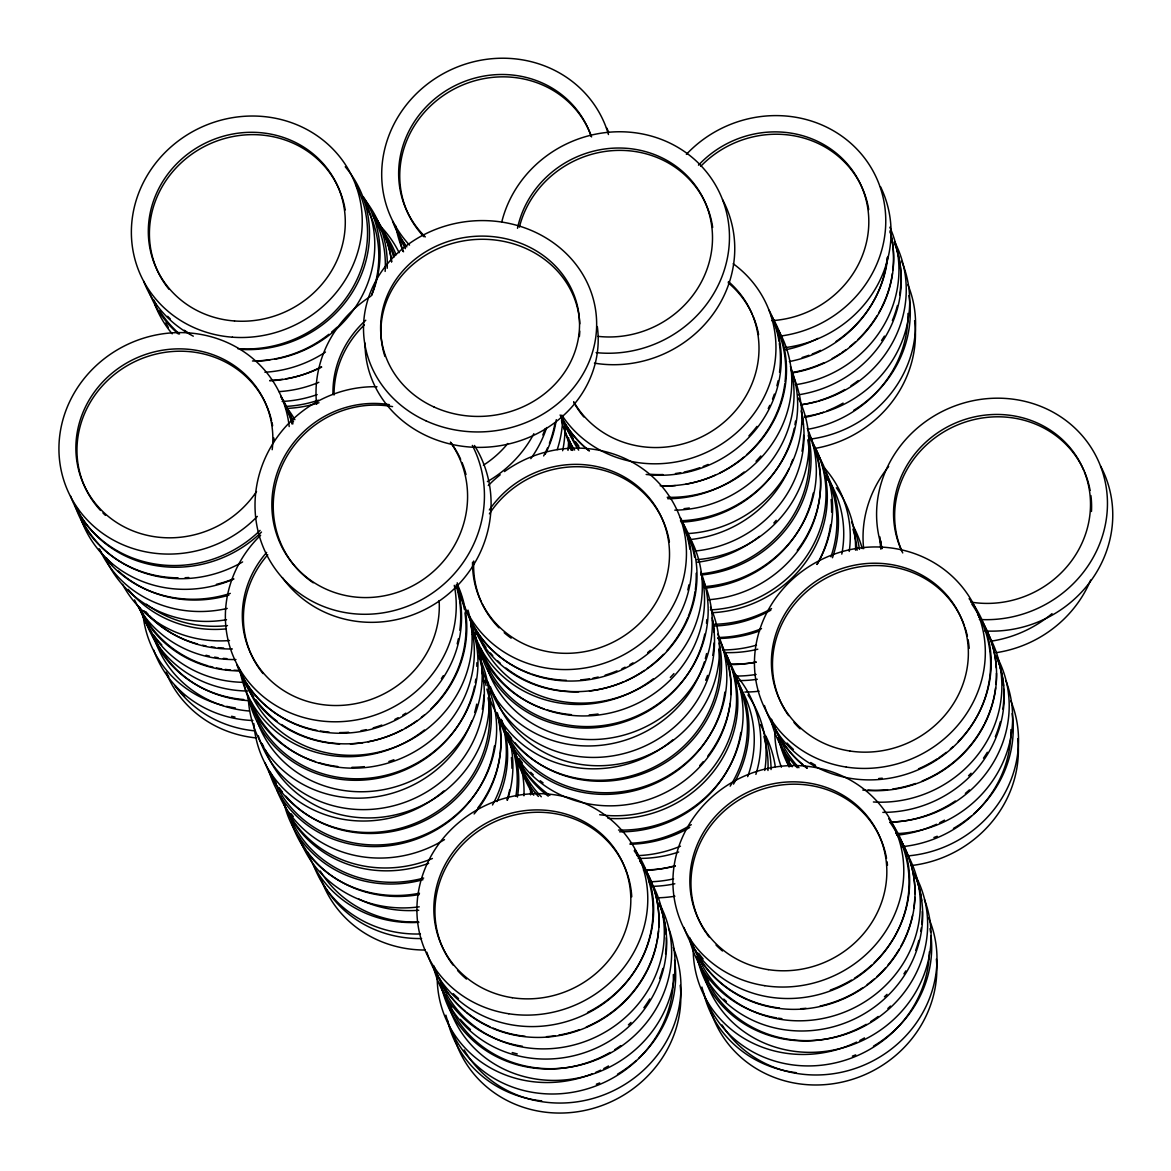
<?xml version="1.0" encoding="UTF-8"?>
<svg xmlns="http://www.w3.org/2000/svg" width="1171" height="1171" viewBox="0 0 1171 1171"><rect width="100%" height="100%" fill="white"/><g stroke="black" fill="none" stroke-linecap="round" stroke-linejoin="round"><path stroke-width="1.5" d="M472.352 445.404A116.676 111.772 -39.6 0 1 402.282 608.144A116.676 111.772 -39.6 0 1 255.732 518.006A116.676 111.772 -39.6 0 1 376.974 386.737M474.46 445.478A116.676 111.772 -39.6 0 1 439.081 601.133A116.676 111.772 -39.6 0 1 282.445 577.713M450.718 442.418A99.55 95.349 -39.6 0 1 460.671 459.339M462.077 462.604A99.55 95.349 -39.6 0 1 466.014 474.562M313.213 582.792A99.55 95.349 -39.6 0 1 282.021 465.721A99.55 95.349 -39.6 0 1 392.578 406.63M450.396 442.214A99.55 95.349 -39.6 0 1 401.77 590.799A99.55 95.349 -39.6 0 1 272.067 510.951A99.55 95.349 -39.6 0 1 389.401 404.668M887.208 257.62A116.676 109.43 -24.8 0 1 789.342 361.546M817.87 338.375A116.676 109.43 -24.8 0 1 785.8 349.734M890.341 232.165A116.676 109.43 -24.8 0 1 892.888 269.828M892.419 273.458A116.676 109.43 -24.8 0 1 881.953 306.787M881.178 308.339A116.676 109.43 -24.8 0 1 878.689 312.935M876.889 315.965A116.676 109.43 -24.8 0 1 858.065 339.4M855.445 341.844A116.676 109.43 -24.8 0 1 850 346.528M845.74 349.822A116.676 109.43 -24.8 0 1 841.378 352.91M839.9 353.891A116.676 109.43 -24.8 0 1 832.215 358.531M824.164 362.615A116.676 109.43 -24.8 0 1 791.669 372.554M887.779 256.551A116.676 109.43 -24.8 0 1 836.079 341.449M820.505 350.378A116.676 109.43 -24.8 0 1 812.264 353.993M808.927 355.252A116.676 109.43 -24.8 0 1 802.135 357.492M889.843 227.233A116.676 109.43 -24.8 0 1 795.299 384.747M889.975 230.877A116.676 109.43 -24.8 0 1 791.757 373.007M894.263 242.368A116.676 109.43 -24.8 0 1 797.641 394.92M907.979 313.433A116.676 109.43 -24.8 0 1 808.136 429.23M843.091 403.102A116.676 109.43 -24.8 0 1 826.916 410.919M823.55 412.207A116.676 109.43 -24.8 0 1 804.609 417.447M914.595 320.649A116.676 109.43 -24.8 0 1 815.338 448.347M901.714 261.353A116.676 109.43 -24.8 0 1 804.521 416.495M858.241 380.575A116.676 109.43 -24.8 0 1 850.893 385.786M844.803 389.533A116.676 109.43 -24.8 0 1 818.456 400.892M816.758 401.39A116.676 109.43 -24.8 0 1 801.008 404.771A116.676 109.43 -24.8 0 0 894.454 241.519M894.922 243.217A116.676 109.43 -24.8 0 1 899.665 294.77M897.425 305.543A116.676 109.43 -24.8 0 1 892.375 320.488M884.398 336.092A116.676 109.43 -24.8 0 1 881.558 340.512M907.891 284.685A116.676 109.43 -24.8 0 1 810.171 439.14M908.916 295.604A116.676 109.43 -24.8 0 1 853.615 410.406M717.808 634.111A116.676 109.43 -24.8 0 1 653.594 782.989A116.676 109.43 -24.8 0 1 502.945 724.981M719.199 643.069A116.676 109.43 -24.8 0 1 654.34 768.776A116.676 109.43 -24.8 0 1 514.933 742.648M511.581 738.462A116.676 109.43 -24.8 0 1 507.438 732.578M505.521 729.533A116.676 109.43 -24.8 0 1 502.857 724.834M722.024 647.212A116.676 109.43 -24.8 0 1 724.088 652.13M725.317 655.497A116.676 109.43 -24.8 0 1 730.967 694.52M730.162 703.551A116.676 109.43 -24.8 0 1 627.627 804.55A116.676 109.43 -24.8 0 1 506.545 736.398M724.878 692.076A116.676 109.43 -24.8 0 1 620.44 793.353A116.676 109.43 -24.8 0 1 500.061 721.541M725.976 653.901A116.676 109.43 -24.8 0 1 712.07 768.864A116.676 109.43 -24.8 0 1 599.698 814.723M549.872 795.402A116.676 109.43 -24.8 0 1 512.635 747.991M719.053 639.264A116.676 109.43 -24.8 0 1 707.782 756.085M703.332 761.56A116.676 109.43 -24.8 0 1 699.76 765.541M543.095 782.887A116.676 109.43 -24.8 0 1 540.212 780.706M533.303 774.792A116.676 109.43 -24.8 0 1 530.697 772.275M522.368 762.907A116.676 109.43 -24.8 0 1 519.148 758.588M516.162 754.08A116.676 109.43 -24.8 0 1 513.41 749.44M731.758 666.636A116.676 109.43 -24.8 0 1 722.858 777.471A116.676 109.43 -24.8 0 1 618.537 830.049M541.309 796.778A116.676 109.43 -24.8 0 1 517.992 758.954M725.625 653.579A116.676 109.43 -24.8 0 1 716.593 767.4A116.676 109.43 -24.8 0 1 607.969 818.309M548.233 796.134A116.676 109.43 -24.8 0 1 514.581 752.514M734.876 673.647A116.676 109.43 -24.8 0 1 755.895 774.368M678.682 852.005A116.676 109.43 -24.8 0 1 638.254 858.402M747.903 694.974A116.676 109.43 -24.8 0 1 764.765 770.474M675.36 866.028A116.676 109.43 -24.8 0 1 643.552 869.863M765.805 735.959A116.676 109.43 -24.8 0 1 775.275 766.654M674.891 896.225A116.676 109.43 -24.8 0 1 657.107 897.806M760.506 724.498A116.676 109.43 -24.8 0 1 771.06 769.567M674.833 883.783A116.676 109.43 -24.8 0 1 651.808 886.345M738.989 685.313A116.676 109.43 -24.8 0 1 747.684 776.636M680.483 846.165A116.676 109.43 -24.8 0 1 637.068 855.65M532.703 793.514A116.676 109.43 -24.8 0 1 529.351 785.243M735.52 676.94A116.676 109.43 -24.8 0 1 733.5 784.102M689.719 827.487A116.676 109.43 -24.8 0 1 629.983 844.232M528.97 785.302A116.676 109.43 -24.8 0 1 525.311 777.105M736.544 680.746A116.676 109.43 -24.8 0 1 730.162 786.151M691.285 824.677A116.676 109.43 -24.8 0 1 630.247 843.222M533.756 795.211A116.676 109.43 -24.8 0 1 520.89 767.737M740.819 732.402A116.676 109.43 -24.8 0 1 619.605 831.805M538.382 796.441A116.676 109.43 -24.8 0 1 514.625 752.807M763.96 736.618A116.676 109.43 -24.8 0 1 767.971 770.489M673.588 878.865A116.676 109.43 -24.8 0 1 648.836 881.807M675.257 865.632A116.676 109.43 -24.8 0 1 643.538 870.346M680.395 517.597A116.676 109.43 -24.8 0 1 621.113 670.149A116.676 109.43 -24.8 0 1 467.858 613.282M504.481 471.562A116.676 109.43 -24.8 0 1 674.145 504.32A116.676 109.43 -24.8 0 1 607.061 662.23A116.676 109.43 -24.8 0 1 457.232 582.792M488.292 485.555A116.676 109.43 -24.8 0 1 500.222 474.782M489.405 513.806A99.55 93.358 -24.8 0 1 592.585 467.932A99.55 93.358 -24.8 0 1 669.402 542.041M511.156 638.166A99.55 93.358 -24.8 0 1 504.189 632.721M499.036 627.876A99.55 93.358 -24.8 0 1 482.057 603.621M481.34 602.055A99.55 93.358 -24.8 0 1 473.743 561.026M489.346 509.927A99.55 93.358 -24.8 0 1 649.568 498.231A99.55 93.358 -24.8 0 1 601.748 647.065A99.55 93.358 -24.8 0 1 472.542 562.212M687.187 533.2A116.676 109.43 -24.8 0 1 694.579 557.147M696.203 573.234A116.676 109.43 -24.8 0 1 695.325 589.54M695.091 591.223A116.676 109.43 -24.8 0 1 688.343 616.239M687.699 617.834A116.676 109.43 -24.8 0 1 667.163 650.447M663.518 654.369A116.676 109.43 -24.8 0 1 647.329 668.363M644.401 670.427A116.676 109.43 -24.8 0 1 625.577 680.951M623.953 681.668A116.676 109.43 -24.8 0 1 589.481 690.992M578.781 691.783A116.676 109.43 -24.8 0 1 472.996 625.724M684.874 528.384A116.676 109.43 -24.8 0 1 686.455 531.59M681.888 521.724A116.676 109.43 -24.8 0 1 689.865 549.214M688.929 584.827A116.676 109.43 -24.8 0 1 687.816 589.891M650.403 650.286A116.676 109.43 -24.8 0 1 647.68 652.569M633.013 662.845A116.676 109.43 -24.8 0 1 629.896 664.645M625.124 667.177A116.676 109.43 -24.8 0 1 621.903 668.743M617.015 670.895A116.676 109.43 -24.8 0 1 605.158 675.14M598.205 677.014A116.676 109.43 -24.8 0 1 592.965 678.155M589.481 678.77A116.676 109.43 -24.8 0 1 580.626 679.897M566.354 680.322A116.676 109.43 -24.8 0 1 531.927 674.101M530.2 673.501A116.676 109.43 -24.8 0 1 466.409 610.925M690.114 538.075A116.676 109.43 -24.8 0 1 632.53 691.827A116.676 109.43 -24.8 0 1 478.412 635.341M683.074 523.466A116.676 109.43 -24.8 0 1 653.857 663.752A116.676 109.43 -24.8 0 1 505.974 668.041M500.412 663.372A116.676 109.43 -24.8 0 1 497.748 660.898M492.742 655.701A116.676 109.43 -24.8 0 1 490.386 653.008M485.965 647.387A116.676 109.43 -24.8 0 1 478.31 635.209M476.685 632.018A116.676 109.43 -24.8 0 1 475.177 628.798M701.81 575.986A116.676 109.43 -24.8 0 1 621.45 709.875A116.676 109.43 -24.8 0 1 480.652 648.178M653.213 678.887A116.676 109.43 -24.8 0 1 470.361 619.444M712.407 620.22A116.676 109.43 -24.8 0 1 625.826 753.041A116.676 109.43 -24.8 0 1 487.985 681.888M706.581 653.594A116.676 109.43 -24.8 0 1 705.323 658.6M704.342 661.922A116.676 109.43 -24.8 0 1 578.65 745.59A116.676 109.43 -24.8 0 1 478.412 643.845M718.833 649.115A116.676 109.43 -24.8 0 1 632.267 775.597A116.676 109.43 -24.8 0 1 496.021 712.51M672.74 739.882A116.676 109.43 -24.8 0 1 486.902 689.06M486.082 685.547A116.676 109.43 -24.8 0 1 485.087 680.263M703.771 581.899A116.676 109.43 -24.8 0 1 637.17 730.602A116.676 109.43 -24.8 0 1 487.487 669.08M706.801 619.605A116.676 109.43 -24.8 0 1 706.479 623.25M704.781 634.038A116.676 109.43 -24.8 0 1 593.097 727.879A116.676 109.43 -24.8 0 1 479.129 647.329M700.931 572.238A116.676 109.43 -24.8 0 1 629.413 718.994A116.676 109.43 -24.8 0 1 482.145 652.745M673.925 673.574A116.676 109.43 -24.8 0 1 670.324 677.467M598.059 714.017A116.676 109.43 -24.8 0 1 589.233 714.895M571.448 714.676A116.676 109.43 -24.8 0 1 547.384 709.992M544.047 708.909A116.676 109.43 -24.8 0 1 474.504 632.603M710.46 607.09A116.676 109.43 -24.8 0 1 646.246 755.983A116.676 109.43 -24.8 0 1 495.611 697.96M712.217 617.82A116.676 109.43 -24.8 0 1 714.032 632.047M714.09 642.952A116.676 109.43 -24.8 0 1 712.802 655.336M707.547 675.433A116.676 109.43 -24.8 0 1 705.674 680.263M495.509 697.828A116.676 109.43 -24.8 0 1 490.312 686.499M634.199 850.717A116.676 109.43 -24.8 0 1 586.056 1013.984A116.676 109.43 -24.8 0 1 426.873 952.213M627.524 874.474A99.55 93.358 -24.8 0 1 631.755 896.81M466.468 979.073A99.55 93.358 -24.8 0 1 457.598 970.51M453.104 965.109A99.55 93.358 -24.8 0 1 489.024 824.574A99.55 93.358 -24.8 0 1 626.968 872.834M640.069 861.095A116.676 109.43 -24.8 0 1 658.746 927.256M658.468 930.901A116.676 109.43 -24.8 0 1 656.887 941.733M656.507 943.504A116.676 109.43 -24.8 0 1 647.343 969.69M646.568 971.227A116.676 109.43 -24.8 0 1 586.261 1026.982M579.616 1029.602A116.676 109.43 -24.8 0 1 558.83 1035.149M555.288 1035.72A116.676 109.43 -24.8 0 1 546.476 1036.672M525.164 1036.306A116.676 109.43 -24.8 0 1 493.079 1028.109M489.844 1026.689A116.676 109.43 -24.8 0 1 466.6 1012.33M465.224 1011.202A116.676 109.43 -24.8 0 1 433.856 965.973M634.77 849.634A116.676 109.43 -24.8 0 1 587.52 1012.476M458.549 998.57A116.676 109.43 -24.8 0 1 453.25 993.637M653.696 886.871A116.676 109.43 -24.8 0 1 591.223 1039.072A116.676 109.43 -24.8 0 1 439.242 977.887M640.156 861.549A116.676 109.43 -24.8 0 1 593.712 1023.981A116.676 109.43 -24.8 0 1 433.943 966.426M658.995 903.588A116.676 109.43 -24.8 0 1 587.344 1051.69A116.676 109.43 -24.8 0 1 439.959 982.967M522.398 1046.245A116.676 109.43 -24.8 0 1 433.285 966.295M673.325 974.521A116.676 109.43 -24.8 0 1 573.658 1092.104A116.676 109.43 -24.8 0 1 445.888 1015.14M608.481 1065.991A116.676 109.43 -24.8 0 1 603.782 1068.567M600.562 1070.177A116.676 109.43 -24.8 0 1 595.644 1072.431M592.306 1073.807A116.676 109.43 -24.8 0 1 437.207 978.722M680.205 985.323A116.676 109.43 -24.8 0 1 586.891 1109.991A116.676 109.43 -24.8 0 1 454.128 1036.964M541.763 1100.916A116.676 109.43 -24.8 0 1 447.454 1020.292M669.051 929.276A116.676 109.43 -24.8 0 1 592.877 1074.056A116.676 109.43 -24.8 0 1 448.069 1003.284M620.732 1045.615A116.676 109.43 -24.8 0 1 614.775 1049.64M610.193 1052.422A116.676 109.43 -24.8 0 1 441.086 984.884M658.995 902.841A116.676 109.43 -24.8 0 1 599.259 1058.599A116.676 109.43 -24.8 0 1 445.653 994.999M659.697 904.422A116.676 109.43 -24.8 0 1 666.123 934.18M666.299 937.781A116.676 109.43 -24.8 0 1 665.567 954.028M662.815 968.432A116.676 109.43 -24.8 0 1 659.668 978.502M649.788 998.98A116.676 109.43 -24.8 0 1 643.889 1007.733M630.993 1022.429A116.676 109.43 -24.8 0 1 628.417 1024.859M517.26 1053.915A116.676 109.43 -24.8 0 1 512.21 1052.553M470.42 1029.572A116.676 109.43 -24.8 0 1 460.335 1019.341M451.743 1007.792A116.676 109.43 -24.8 0 1 442.77 990.3M673.281 947.573A116.676 109.43 -24.8 0 1 613.941 1090.464A116.676 109.43 -24.8 0 1 464.14 1049.933M674.584 960.279A116.676 109.43 -24.8 0 1 638.883 1058.13M636.234 1060.545A116.676 109.43 -24.8 0 1 617.468 1074.231M599.684 1082.955A116.676 109.43 -24.8 0 1 596.346 1084.214M1090.669 580.026A116.676 109.43 -24.8 0 1 995.994 652.701M1052.026 613.633A116.676 109.43 -24.8 0 1 990.695 641.24M863.656 548.701A116.676 109.43 -24.8 0 1 888.657 466.541M881.558 548.13A99.55 93.358 -24.8 0 1 881.09 541.104M880.899 549.243A99.55 93.358 -24.8 0 1 879.977 536.977M890.209 822.642A116.676 109.43 -24.8 0 1 843.764 985.074A116.676 109.43 -24.8 0 1 683.996 927.505M706.069 932.804A99.55 93.358 -24.8 0 1 754.285 792.152A99.55 93.358 -24.8 0 1 886.52 858.284M887.076 861.768A99.55 93.358 -24.8 0 1 887.486 865.252M722.478 950.998A99.55 93.358 -24.8 0 1 716.023 945.012M709.114 937.034A99.55 93.358 -24.8 0 1 707.05 934.224M896.064 833.02A116.676 109.43 -24.8 0 1 914.946 893.736M914.844 897.367A116.676 109.43 -24.8 0 1 913.819 908.272M912.516 915.429A116.676 109.43 -24.8 0 1 900.938 946.227M899.196 949.271A116.676 109.43 -24.8 0 1 887.911 965.153M885.598 967.817A116.676 109.43 -24.8 0 1 876.845 976.658M874.152 979.044A116.676 109.43 -24.8 0 1 867.14 984.635M862.764 987.724A116.676 109.43 -24.8 0 1 820.124 1006.035M806.014 1008.29A116.676 109.43 -24.8 0 1 800.715 1008.714M779.418 1008.026A116.676 109.43 -24.8 0 1 749.089 1000.034M747.508 999.361A116.676 109.43 -24.8 0 1 689.865 937.898M888.672 818.69A116.676 109.43 -24.8 0 1 874.152 962.752M871.546 965.197A116.676 109.43 -24.8 0 1 854.493 978.209M851.434 980.083A116.676 109.43 -24.8 0 1 830.327 990.066M703.127 958.917A116.676 109.43 -24.8 0 1 698.692 953.282M908.886 857.187A116.676 109.43 -24.8 0 1 848.111 1010.617A116.676 109.43 -24.8 0 1 695.252 949.813M896.166 833.474A116.676 109.43 -24.8 0 1 850.556 995.482A116.676 109.43 -24.8 0 1 690.553 940.02M915.663 877.181A116.676 109.43 -24.8 0 1 843.354 1023.615A116.676 109.43 -24.8 0 1 696.482 956.605M781.862 1018.653A116.676 109.43 -24.8 0 1 778.393 1018.17M776.68 1017.892A116.676 109.43 -24.8 0 1 689.719 939.962M929.364 951.847A116.676 109.43 -24.8 0 1 826.872 1064.498A116.676 109.43 -24.8 0 1 701.897 987.065M864.491 1037.916A116.676 109.43 -24.8 0 1 859.792 1040.492M856.572 1042.102A116.676 109.43 -24.8 0 1 693.203 948.847M936.39 959.049A116.676 109.43 -24.8 0 1 842.9 1081.916A116.676 109.43 -24.8 0 1 710.651 1010.602M796.031 1072.651A116.676 109.43 -24.8 0 1 703.888 993.959M924.446 899.518A116.676 109.43 -24.8 0 1 848.902 1045.981A116.676 109.43 -24.8 0 1 703.61 973.482M890.443 1006.065A116.676 109.43 -24.8 0 1 887.867 1008.494M878.191 1016.472A116.676 109.43 -24.8 0 1 870.785 1021.566M866.203 1024.347A116.676 109.43 -24.8 0 1 697.477 958.566M914.141 873.215A116.676 109.43 -24.8 0 1 857.875 1029.368A116.676 109.43 -24.8 0 1 702.805 970.32M915.707 876.347A116.676 109.43 -24.8 0 1 921.636 900.689M922.338 911.521A116.676 109.43 -24.8 0 1 921.782 924.139M921.328 927.769A116.676 109.43 -24.8 0 1 920.772 931.399M918.825 940.357A116.676 109.43 -24.8 0 1 915.678 950.428M905.798 970.905A116.676 109.43 -24.8 0 1 903.924 973.862M887.003 994.355A116.676 109.43 -24.8 0 1 884.427 996.784M726.415 1001.498A116.676 109.43 -24.8 0 1 723.78 999.083M708.733 981.21A116.676 109.43 -24.8 0 1 698.121 960.542M928.603 917.844A116.676 109.43 -24.8 0 1 872.512 1061.102A116.676 109.43 -24.8 0 1 722.009 1024.932M930.008 928.647A116.676 109.43 -24.8 0 1 930.579 932.204M931.047 935.775A116.676 109.43 -24.8 0 1 873.464 1046.157M855.694 1054.881A116.676 109.43 -24.8 0 1 852.356 1056.14M501.7 222.241A116.676 109.43 -24.8 0 1 637.756 133.143A116.676 109.43 -24.8 0 1 727.572 257.137A116.676 109.43 -24.8 0 1 596.127 352.617M722.566 199.67A116.676 109.43 -24.8 0 1 710.358 317.722A116.676 109.43 -24.8 0 1 594.429 363.142M519.382 227.159A99.55 93.358 -24.8 0 1 620.059 150.371A99.55 93.358 -24.8 0 1 712.671 227.423M517.494 228.301A99.55 93.358 -24.8 0 1 632.355 148.922A99.55 93.358 -24.8 0 1 711.002 254.37A99.55 93.358 -24.8 0 1 598.103 336.37M356.189 185.516A116.676 109.43 -24.8 0 1 345.767 298.503A116.676 109.43 -24.8 0 1 237.698 348.651M193.317 336.179A116.676 109.43 -24.8 0 1 143.652 281.201M169.005 289.296A99.55 93.358 -24.8 0 1 209.682 143.931A99.55 93.358 -24.8 0 1 345.196 209.975M364.225 199.216A116.676 109.43 -24.8 0 1 275.068 359.175M269.813 359.995A116.676 109.43 -24.8 0 1 257.327 361.019M179.544 333.998A116.676 109.43 -24.8 0 1 159.71 310.857M156.958 306.202A116.676 109.43 -24.8 0 1 153.694 299.849M345.225 166.75A116.676 109.43 -24.8 0 1 354.359 288.93A116.676 109.43 -24.8 0 1 239.645 349.295M190.434 334.145A116.676 109.43 -24.8 0 1 184.301 330.266M170.234 318.849A116.676 109.43 -24.8 0 1 167.673 316.302M336.97 327.295A116.676 109.43 -24.8 0 1 331.627 332.052M328.875 334.291A116.676 109.43 -24.8 0 1 252.482 360.99M178.285 333.911A116.676 109.43 -24.8 0 1 148.98 291.535M367.46 208.994A116.676 109.43 -24.8 0 1 371.558 295.238M325.479 352.047A116.676 109.43 -24.8 0 1 264.924 372.246M172.196 333.823A116.676 109.43 -24.8 0 1 154.923 304.68M372.305 214.308A116.676 109.43 -24.8 0 1 385.142 271.423M321.147 366.904A116.676 109.43 -24.8 0 1 269.696 380.809M168.419 327.617A116.676 109.43 -24.8 0 1 165.828 322.903M363.288 196.684A116.676 109.43 -24.8 0 1 371.529 295.458M318.351 400.204A116.676 109.43 -24.8 0 1 285.051 406.469M381.248 230.248A116.676 109.43 -24.8 0 1 394.481 255.585M375.95 218.787A116.676 109.43 -24.8 0 1 390.836 249.203M378.057 223.837A116.676 109.43 -24.8 0 1 399.135 252.716M379.389 226.691A116.676 109.43 -24.8 0 1 393.749 257.371M317.151 394.598A116.676 109.43 -24.8 0 1 282.167 401.448M373.066 213.766A116.676 109.43 -24.8 0 1 391.568 261.806M362.556 196.991A116.676 109.43 -24.8 0 1 387.206 268.276M321.703 367.079A116.676 109.43 -24.8 0 1 286.002 378.775M282.474 379.302A116.676 109.43 -24.8 0 1 270.091 380.341M374.398 216.972A116.676 109.43 -24.8 0 1 391.656 261.777M318.819 382.317A116.676 109.43 -24.8 0 1 278.947 391.626M378.789 225.637A116.676 109.43 -24.8 0 1 396.061 254.78M318.98 402.736A116.676 109.43 -24.8 0 1 285.592 408.445M597.312 326.563A116.676 105.566 -5.7 0 1 488.453 447.059A116.676 105.566 -5.7 0 1 365.059 343.103M579.791 331.071A99.55 90.065 -5.7 0 1 579.367 336.545M384.922 356.408A99.55 90.065 -5.7 0 1 464.258 240.772A99.55 90.065 -5.7 0 1 579.762 323.84M882.334 548.54A116.676 109.43 -24.8 0 1 971.974 400.936A116.676 109.43 -24.8 0 1 1107.4 499.944A116.676 109.43 -24.8 0 1 979.366 619.474M1100.579 466.102A116.676 109.43 -24.8 0 1 1092.045 579.191A116.676 109.43 -24.8 0 1 984.665 630.935M1084.58 472.001A99.55 93.358 -24.8 0 1 1090.113 490.415M1090.918 495.582A99.55 93.358 -24.8 0 1 1091.474 511.449M901.655 550.56A99.55 93.358 -24.8 0 1 955.741 425.717A99.55 93.358 -24.8 0 1 1083.878 470.42M902.739 552.932A99.55 93.358 -24.8 0 1 970.759 417.784A99.55 93.358 -24.8 0 1 1090.508 504.364A99.55 93.358 -24.8 0 1 970.686 602.055M686.367 154.367A116.676 109.43 -24.8 0 1 874.152 173.132A116.676 109.43 -24.8 0 1 780.794 336.018M880.504 186.701A116.676 109.43 -24.8 0 1 784.321 347.714M700.77 166.267A99.55 93.358 -24.8 0 1 801.257 137.373A99.55 93.358 -24.8 0 1 868.721 209.565M698.487 165.17A99.55 93.358 -24.8 0 1 860.407 183.993A99.55 93.358 -24.8 0 1 771.762 320.649M409.528 245.09A116.676 109.43 -24.8 0 1 442.975 73.817A116.676 109.43 -24.8 0 1 608.466 134.519M406.835 246.92A116.676 109.43 -24.8 0 1 393.983 223.412M606.519 127.727A116.676 109.43 -24.8 0 1 608.832 132.543M423.931 236.747A99.55 93.358 -24.8 0 1 449.283 91.719A99.55 93.358 -24.8 0 1 591.589 136.919M425.322 236.908A99.55 93.358 -24.8 0 1 447.41 89.845A99.55 93.358 -24.8 0 1 591.077 136.217M405.415 248.662A116.676 109.43 -24.8 0 1 398.462 234.2M406.015 246.247A116.676 109.43 -24.8 0 1 392.534 221.056M403.541 251.78A116.676 109.43 -24.8 0 1 395.842 226.062M402.956 251.414A116.676 109.43 -24.8 0 1 399.897 239.206M807.287 428.337A116.676 109.43 -24.8 0 1 704.239 586.642M808.297 435.539A116.676 109.43 -24.8 0 1 700.726 575.034M812.235 443.062A116.676 109.43 -24.8 0 1 814.211 448.039M815.382 451.435A116.676 109.43 -24.8 0 1 708.47 599.742M810.01 438.217A116.676 109.43 -24.8 0 1 811.518 441.438M813.26 493.064A116.676 109.43 -24.8 0 1 704.957 588.135M813.845 444.951A116.676 109.43 -24.8 0 1 710.358 609.871M809.366 435.07A116.676 109.43 -24.8 0 1 797.275 550.311M819.554 457.7A116.676 109.43 -24.8 0 1 817.021 564.407M771.557 608.598A116.676 109.43 -24.8 0 1 713.359 624.304M815.118 447.82A116.676 109.43 -24.8 0 1 711.646 612.74M824.369 467.873A116.676 109.43 -24.8 0 1 849.224 551.424M757.798 649.217A116.676 109.43 -24.8 0 1 724.176 652.54M836.372 487.751A116.676 109.43 -24.8 0 1 855.562 550.165M756.056 662.171A116.676 109.43 -24.8 0 1 729.474 664.001M853.659 527.009A116.676 109.43 -24.8 0 1 862.222 548.584M759.086 691.197A116.676 109.43 -24.8 0 1 744.815 692.046M851.507 521.944A116.676 109.43 -24.8 0 1 859.47 549.419M757.33 679.268A116.676 109.43 -24.8 0 1 737.745 680.571M826.55 476.524A116.676 109.43 -24.8 0 1 841.788 554.117M756.481 645.148A116.676 109.43 -24.8 0 1 722.99 649.949M825.877 472.747A116.676 109.43 -24.8 0 1 832.464 557.747M759.686 630.891A116.676 109.43 -24.8 0 1 717.691 638.473M826.828 476.582A116.676 109.43 -24.8 0 1 830.942 556.781M761.501 628.651A116.676 109.43 -24.8 0 1 717.955 637.492M826.228 476.699A116.676 109.43 -24.8 0 1 827.312 480.095M831.117 499.519A116.676 109.43 -24.8 0 1 831.615 512.108M830.576 524.828A116.676 109.43 -24.8 0 1 817.065 564.378M770.825 610.179A116.676 109.43 -24.8 0 1 714.442 625.987M852.942 529.131A116.676 109.43 -24.8 0 1 857.113 550.224M756.1 674.452A116.676 109.43 -24.8 0 1 734.759 676.033M756.042 662.01A116.676 109.43 -24.8 0 1 729.46 664.572M769.054 310.227A116.676 109.43 -24.8 0 1 758.457 426.171A116.676 109.43 -24.8 0 1 646.158 474.445M588.793 450.542A116.676 109.43 -24.8 0 1 560.924 415.646M733.207 263.738A116.676 109.43 -24.8 0 1 736.427 432.846A116.676 109.43 -24.8 0 1 561.846 415.105M753.055 316.141A99.55 93.358 -24.8 0 1 758.603 334.555M583.802 416.935A99.55 93.358 -24.8 0 1 573.922 402.517M728.157 282.753A99.55 93.358 -24.8 0 1 752.368 314.56M728.421 281.538A99.55 93.358 -24.8 0 1 720.18 425.351A99.55 93.358 -24.8 0 1 573.688 401.697M772.67 319.449A116.676 109.43 -24.8 0 1 785.038 381.98M784.819 383.766A116.676 109.43 -24.8 0 1 746.542 454.802M743.834 457.129A116.676 109.43 -24.8 0 1 719.916 472.864M715.071 475.177A116.676 109.43 -24.8 0 1 686.016 484.165M675.418 485.584A116.676 109.43 -24.8 0 1 662.918 486.053M579.103 447.439A116.676 109.43 -24.8 0 1 561.831 418.296M771.382 315.965A116.676 109.43 -24.8 0 1 779.081 341.669M779.344 343.44A116.676 109.43 -24.8 0 1 779.52 372.305M778.086 380.751A116.676 109.43 -24.8 0 1 776.885 385.801M774.353 394.129A116.676 109.43 -24.8 0 1 772.538 399.004M769.771 405.356A116.676 109.43 -24.8 0 1 768.235 408.503M756.978 426.39A116.676 109.43 -24.8 0 1 748.942 435.846M708.148 464.433A116.676 109.43 -24.8 0 1 703.171 466.453M699.79 467.697A116.676 109.43 -24.8 0 1 684.201 472.03M680.717 472.703A116.676 109.43 -24.8 0 1 675.447 473.523M662.962 474.548A116.676 109.43 -24.8 0 1 650.578 474.284M589.394 450.996A116.676 109.43 -24.8 0 1 560.104 414.973M778.744 330.72A116.676 109.43 -24.8 0 1 772.597 443.165A116.676 109.43 -24.8 0 1 667.221 497.294M578.679 450.132A116.676 109.43 -24.8 0 1 569.955 434.5M569.252 432.875A116.676 109.43 -24.8 0 1 567.262 427.898M771.645 316.141A116.676 109.43 -24.8 0 1 767.854 430.869A116.676 109.43 -24.8 0 1 660.151 485.76M578.737 445.873A116.676 109.43 -24.8 0 1 575.459 441.613M573.395 438.671A116.676 109.43 -24.8 0 1 569.545 432.567M567.803 429.435A116.676 109.43 -24.8 0 1 565.403 424.649M790.879 368.455A116.676 109.43 -24.8 0 1 674.803 510.161M572.209 447.337A116.676 109.43 -24.8 0 1 569.516 440.735M760.843 455.973A116.676 109.43 -24.8 0 1 756.027 461.242M744.112 472.015A116.676 109.43 -24.8 0 1 667.719 498.714M574.639 450.015A116.676 109.43 -24.8 0 1 561.48 420.696M801.11 410.919A116.676 109.43 -24.8 0 1 695.706 550.985M792.752 459.471A116.676 109.43 -24.8 0 1 790.937 464.389M788.888 469.22A116.676 109.43 -24.8 0 1 690.407 539.524M807.756 439.828A116.676 109.43 -24.8 0 1 700.873 573.863M776.212 520.319A116.676 109.43 -24.8 0 1 773.841 522.983M759.467 536.362A116.676 109.43 -24.8 0 1 697.36 562.197M793.265 376.125A116.676 109.43 -24.8 0 1 686.469 533.639M795.519 421.106A116.676 109.43 -24.8 0 1 794.948 424.707M794.26 428.264A116.676 109.43 -24.8 0 1 681.171 522.178M571.097 450.176A116.676 109.43 -24.8 0 1 569.047 443.311M790.425 366.464A116.676 109.43 -24.8 0 1 680.468 520.758M572.765 450.352A116.676 109.43 -24.8 0 1 571.097 445.273M689.309 507.994A116.676 109.43 -24.8 0 1 684.025 508.668M572.37 450.396A116.676 109.43 -24.8 0 1 564.393 428.601M798.432 398.111A116.676 109.43 -24.8 0 1 696.891 559.636M801.711 412.046A116.676 109.43 -24.8 0 1 803.394 424.458M803.643 435.363A116.676 109.43 -24.8 0 1 802.003 451.259M475.821 634.375A116.676 109.43 -24.8 0 1 472.25 634.477M482.511 658.746A116.676 109.43 -24.8 0 1 478.968 658.688M546.667 427.561A116.676 109.43 -24.8 0 1 530.814 458.651M533.874 433.68A116.676 109.43 -24.8 0 1 487.399 481.603M316.624 404.361A116.676 109.43 -24.8 0 1 370.841 296.175M334.042 394.993A99.55 93.358 -24.8 0 1 364.327 324.953M507.804 443.502A99.55 93.358 -24.8 0 1 483.389 465.224M332.988 394.422A99.55 93.358 -24.8 0 1 365.776 320.225M554.966 423.243A116.676 109.43 -24.8 0 1 549.404 443.267M547.442 448.069A116.676 109.43 -24.8 0 1 543.651 455.943M545.291 428.542A116.676 109.43 -24.8 0 1 542.817 435.012M562.724 416.788A116.676 109.43 -24.8 0 1 557.22 449.635M556.298 419.672A116.676 109.43 -24.8 0 1 545.232 454.187M564.89 424.18A116.676 109.43 -24.8 0 1 562.636 450.733M568.579 437.661A116.676 109.43 -24.8 0 1 567.979 450.396M235.957 659.536A116.676 109.43 -24.8 0 1 134.504 599.903M223.617 648.002A116.676 109.43 -24.8 0 1 218.318 647.665M214.791 647.314A116.676 109.43 -24.8 0 1 211.278 646.846M206.052 645.968A116.676 109.43 -24.8 0 1 202.612 645.236M197.548 643.977A116.676 109.43 -24.8 0 1 144.062 610.779M239.221 670.398A116.676 109.43 -24.8 0 1 233.951 670.222M230.409 669.973A116.676 109.43 -24.8 0 1 225.125 669.402M221.626 668.89A116.676 109.43 -24.8 0 1 216.415 667.924M213.005 667.148A116.676 109.43 -24.8 0 1 209.638 666.284M207.97 665.816A116.676 109.43 -24.8 0 1 142.935 613.911M142.101 612.331A116.676 109.43 -24.8 0 1 139.788 607.5M226.881 658.644A116.676 109.43 -24.8 0 1 223.354 658.351M218.069 657.692A116.676 109.43 -24.8 0 1 214.586 657.121M209.404 656.082A116.676 109.43 -24.8 0 1 206.023 655.262M243.919 682.342A116.676 109.43 -24.8 0 1 143.082 616.136M238.621 670.881A116.676 109.43 -24.8 0 1 138.471 606.344M247.74 691.036A116.676 109.43 -24.8 0 1 145.599 621.479M161.788 644.928A116.676 109.43 -24.8 0 1 153.767 635.224M151.688 632.267A116.676 109.43 -24.8 0 1 139.7 608.32M252.877 720.516A116.676 109.43 -24.8 0 1 153.738 650.081M235.327 707.928A116.676 109.43 -24.8 0 1 226.647 706.347M223.222 705.528A116.676 109.43 -24.8 0 1 142.979 614.131M256.244 737.935A116.676 109.43 -24.8 0 1 166.663 673.984M184.623 696.233A116.676 109.43 -24.8 0 1 175.006 685.577A116.676 109.43 -24.8 0 0 254.224 730.792M168.8 676.736A116.676 109.43 -24.8 0 1 166.077 672.11M249.042 711.002A116.676 109.43 -24.8 0 1 155.172 640.888M243.744 699.541A116.676 109.43 -24.8 0 1 152.493 636.058M248.823 700.653A116.676 109.43 -24.8 0 1 154.792 638.546M234.99 717.062A116.676 109.43 -24.8 0 1 231.595 716.257M260.094 530.39A116.676 109.43 -24.8 0 1 70.538 495.977M281.216 397.452A116.676 109.43 -24.8 0 1 291.96 423.931M257.313 516.396A116.676 109.43 -24.8 0 1 77.11 507.467A116.676 109.43 -24.8 0 1 136.304 340.688A116.676 109.43 -24.8 0 1 289.193 426.566M271.95 422.307A99.55 93.358 -24.8 0 1 272.623 425.717M273.882 437.998A99.55 93.358 -24.8 0 1 273.941 441.526M105.478 515.372A99.55 93.358 -24.8 0 1 102.946 512.957M100.53 510.454A99.55 93.358 -24.8 0 1 131.459 363.317A99.55 93.358 -24.8 0 1 271.57 420.623M256.522 491.542A99.55 93.358 -24.8 0 1 94.148 501.847A99.55 93.358 -24.8 0 1 149.873 353.086A99.55 93.358 -24.8 0 1 272.184 449.708M261.499 532.073A116.676 109.43 -24.8 0 1 75.398 505.96M280.777 396.076A116.676 109.43 -24.8 0 1 292.926 423.887M242.617 561.919A116.676 109.43 -24.8 0 1 99.945 545.335M98.715 544.047A116.676 109.43 -24.8 0 1 83.082 522.207M287.92 410.611A116.676 109.43 -24.8 0 1 293.511 421.765M233.863 579.016A116.676 109.43 -24.8 0 1 81.238 519.763M79.511 514.655A116.676 109.43 -24.8 0 1 78.062 509.473M188.721 577.508A116.676 109.43 -24.8 0 1 185.15 577.727M178.08 577.859A116.676 109.43 -24.8 0 1 75.339 506.604M288.359 412.88A116.676 109.43 -24.8 0 1 292.208 420.931M230.306 593.39A116.676 109.43 -24.8 0 1 98.92 548.921M233.497 578.855A116.676 109.43 -24.8 0 1 216.401 584.344M286.822 407.771A116.676 109.43 -24.8 0 1 294.887 419.686M227.467 625.592A116.676 109.43 -24.8 0 1 146.36 604.207M232.356 648.968A116.676 109.43 -24.8 0 1 149.39 615.624M148.161 614.336A116.676 109.43 -24.8 0 1 145.76 611.672M226.515 619.722A116.676 109.43 -24.8 0 1 105.127 557.528M227.218 608.437A116.676 109.43 -24.8 0 1 99.564 549.243M228.887 595.161A116.676 109.43 -24.8 0 1 118.388 570.994M112.006 564.583A116.676 109.43 -24.8 0 1 106.268 557.733M229.487 640.537A116.676 109.43 -24.8 0 1 122.56 584.388M225.974 628.915A116.676 109.43 -24.8 0 1 128.181 589.364M489.654 691.241A116.676 109.43 -24.8 0 1 419.862 836.636A116.676 109.43 -24.8 0 1 272.111 775.509M488.6 693.525A116.676 109.43 -24.8 0 1 425.834 820.139A116.676 109.43 -24.8 0 1 285.885 796.207M282.474 792.094A116.676 109.43 -24.8 0 1 279.254 787.776M276.268 783.267A116.676 109.43 -24.8 0 1 274.395 780.193M272.653 777.046A116.676 109.43 -24.8 0 1 270.252 772.26M496.753 712.861A116.676 109.43 -24.8 0 1 500.178 753.963M499.958 755.763A116.676 109.43 -24.8 0 1 474.109 813.962M444.497 839.592A116.676 109.43 -24.8 0 1 276.971 790.279M494.425 745.971A116.676 109.43 -24.8 0 1 388.406 845.784A116.676 109.43 -24.8 0 1 269.315 772.026M501.159 719.331A116.676 109.43 -24.8 0 1 492.493 804.989M432.406 858.504A116.676 109.43 -24.8 0 1 282.431 800.203M497.412 713.051A116.676 109.43 -24.8 0 1 477.578 808.297M293.277 816.509A116.676 109.43 -24.8 0 1 291.067 813.699M283.192 801.637A116.676 109.43 -24.8 0 1 280.703 796.88M508.287 735.373A116.676 109.43 -24.8 0 1 507.394 800.174M423.653 878.06A116.676 109.43 -24.8 0 1 288.388 812.85M501.861 720.487A116.676 109.43 -24.8 0 1 496.972 801.579M428.674 863.32A116.676 109.43 -24.8 0 1 284.377 804.726M530.068 784.102A116.676 109.43 -24.8 0 1 530.58 794.86M418.735 910.262A116.676 109.43 -24.8 0 1 358.707 899.006M418.691 922.016A116.676 109.43 -24.8 0 1 320.269 870.99M425.117 950.032A116.676 109.43 -24.8 0 1 321.615 880.577M421.604 938.557A116.676 109.43 -24.8 0 1 319.01 875.718M519.719 761.984A116.676 109.43 -24.8 0 1 523.964 795.797M419.233 906.822A116.676 109.43 -24.8 0 1 299.147 837.455M513.337 747.113A116.676 109.43 -24.8 0 1 517.421 797.056M419.233 894.527A116.676 109.43 -24.8 0 1 307.08 851.317M306.055 849.868A116.676 109.43 -24.8 0 1 301.298 842.271M511.244 744.463A116.676 109.43 -24.8 0 1 515.913 796.075M419.481 893.224A116.676 109.43 -24.8 0 1 291.198 821.647M511.42 757.505A116.676 109.43 -24.8 0 1 511.932 768.264M509.634 789.971A116.676 109.43 -24.8 0 1 507.043 799.983M422.951 879.714A116.676 109.43 -24.8 0 1 283.982 803.277M420.418 933.975A116.676 109.43 -24.8 0 1 313.345 864.579M418.691 922.353A116.676 109.43 -24.8 0 1 308.676 854.786M456.383 584.607A116.676 109.43 -24.8 0 1 383.868 725.273A116.676 109.43 -24.8 0 1 238.313 667.148M454.275 585.339A116.676 109.43 -24.8 0 1 305.733 718.072A116.676 109.43 -24.8 0 1 260.621 535.235M263.007 673.574A99.55 93.358 -24.8 0 1 267.749 554.776M439.11 600.591A99.55 93.358 -24.8 0 1 309.071 701.868A99.55 93.358 -24.8 0 1 266.651 552.419M456.983 585.412A116.676 109.43 -24.8 0 1 464.375 609.359M464.946 612.887A116.676 109.43 -24.8 0 1 430.782 709.114M424.136 715.115A116.676 109.43 -24.8 0 1 421.384 717.355M417.125 720.575A116.676 109.43 -24.8 0 1 404.976 728.318M401.814 730.031A116.676 109.43 -24.8 0 1 368.06 741.829M362.805 742.721A116.676 109.43 -24.8 0 1 350.363 743.922M339.678 743.936A116.676 109.43 -24.8 0 1 241.504 674.598M456.105 585.661A116.676 109.43 -24.8 0 1 459.383 599.654M459.647 601.411A116.676 109.43 -24.8 0 1 459.822 630.276M458.388 638.722A116.676 109.43 -24.8 0 1 457.188 643.787M443.311 675.682A116.676 109.43 -24.8 0 1 441.379 678.638M405.883 713.154A116.676 109.43 -24.8 0 1 402.809 715.042M398.111 717.721A116.676 109.43 -24.8 0 1 394.92 719.389M381.79 725.069A116.676 109.43 -24.8 0 1 373.212 727.864M366.245 729.635A116.676 109.43 -24.8 0 1 361.019 730.689M348.636 732.256A116.676 109.43 -24.8 0 1 339.707 732.578M329.139 732.124A116.676 109.43 -24.8 0 1 320.4 731.011M316.917 730.382A116.676 109.43 -24.8 0 1 236.835 664.806M467.99 610.12A116.676 109.43 -24.8 0 1 392.622 748.006A116.676 109.43 -24.8 0 1 248.867 689.207M457.759 585.207A116.676 109.43 -24.8 0 1 422.16 717.164A116.676 109.43 -24.8 0 1 281.611 724.512M277.205 721.365A116.676 109.43 -24.8 0 1 255.761 699.599M253.697 696.657A116.676 109.43 -24.8 0 1 249.862 690.553M248.106 687.406A116.676 109.43 -24.8 0 1 245.705 682.62M471.181 626.441A116.676 109.43 -24.8 0 1 393.061 761.472A116.676 109.43 -24.8 0 1 251.106 702.044M424.414 730.001A116.676 109.43 -24.8 0 1 239.821 669.9M481.823 670.661A116.676 109.43 -24.8 0 1 397.452 804.726A116.676 109.43 -24.8 0 1 258.308 735.798M476.729 704.122A116.676 109.43 -24.8 0 1 474.636 712.466M471.869 720.736A116.676 109.43 -24.8 0 1 344.918 797.451A116.676 109.43 -24.8 0 1 248.208 696.057M488.058 697.799A116.676 109.43 -24.8 0 1 402.97 827.546A116.676 109.43 -24.8 0 1 265.188 763.053M443.882 790.937A116.676 109.43 -24.8 0 1 324.382 814.401A116.676 109.43 -24.8 0 1 253.829 723.576M473.567 634.096A116.676 109.43 -24.8 0 1 406.966 782.813A116.676 109.43 -24.8 0 1 257.283 721.292M476.86 662.727A116.676 109.43 -24.8 0 1 476.846 666.358M475.821 679.078A116.676 109.43 -24.8 0 1 475.25 682.678M474.562 686.25A116.676 109.43 -24.8 0 1 362.893 780.091A116.676 109.43 -24.8 0 1 248.911 699.541M470.727 624.436A116.676 109.43 -24.8 0 1 398.316 771.528A116.676 109.43 -24.8 0 1 251.399 703.244M393.91 759.745A116.676 109.43 -24.8 0 1 388.845 761.487M364.327 766.654A116.676 109.43 -24.8 0 1 351.9 767.327M337.731 766.522A116.676 109.43 -24.8 0 1 318.849 762.702M315.497 761.677A116.676 109.43 -24.8 0 1 243.919 683.059M478.734 656.082A116.676 109.43 -24.8 0 1 417.769 807.434A116.676 109.43 -24.8 0 1 265.393 750.172M481.647 668.275A116.676 109.43 -24.8 0 1 483.696 682.444M483.886 695.15A116.676 109.43 -24.8 0 1 482.306 709.245M263.665 746.849A116.676 109.43 -24.8 0 1 262.158 743.644M971.754 604.016A116.676 109.43 -24.8 0 1 923.612 767.298A116.676 109.43 -24.8 0 1 764.429 705.513M965.08 627.773A99.55 93.358 -24.8 0 1 967.378 636.219M968.066 639.673A99.55 93.358 -24.8 0 1 969.193 648.368M800.086 728.86A99.55 93.358 -24.8 0 1 793.982 722.478M788.595 715.613A99.55 93.358 -24.8 0 1 828.219 577.025A99.55 93.358 -24.8 0 1 964.523 626.134M977.609 614.409A116.676 109.43 -24.8 0 1 996.301 667.909M996.477 673.296A116.676 109.43 -24.8 0 1 996.009 684.201M995.599 687.845A116.676 109.43 -24.8 0 1 994.062 696.818M993.681 698.472A116.676 109.43 -24.8 0 1 984.899 722.99M984.108 724.542A116.676 109.43 -24.8 0 1 922.163 780.984M915.488 783.501A116.676 109.43 -24.8 0 1 892.844 789.02M887.559 789.678A116.676 109.43 -24.8 0 1 868.004 790.059M806.98 767.854A116.676 109.43 -24.8 0 1 804.155 765.644M802.764 764.502A116.676 109.43 -24.8 0 1 771.396 719.272M969.105 598.644A116.676 109.43 -24.8 0 1 958.229 741.609M953.092 746.571A116.676 109.43 -24.8 0 1 950.398 748.957M946.227 752.382A116.676 109.43 -24.8 0 1 939.01 757.637M937.532 758.618A116.676 109.43 -24.8 0 1 918.518 768.82M882.261 778.203A116.676 109.43 -24.8 0 1 878.733 778.51M815.528 765.263A116.676 109.43 -24.8 0 1 810.742 762.526M793.411 749.455A116.676 109.43 -24.8 0 1 787.044 743.014M989.597 636.965A116.676 109.43 -24.8 0 1 981.108 750.318A116.676 109.43 -24.8 0 1 873.39 801.974M798.959 767.722A116.676 109.43 -24.8 0 1 776.797 731.187M978.722 616.312A116.676 109.43 -24.8 0 1 977.492 736.398A116.676 109.43 -24.8 0 1 862.807 790.059M807.082 768.308A116.676 109.43 -24.8 0 1 771.499 719.726M997.194 658.556A116.676 109.43 -24.8 0 1 882.861 812.367M792.225 766.771A116.676 109.43 -24.8 0 1 778.027 737.993M797.261 767.752A116.676 109.43 -24.8 0 1 770.84 719.594M1010.91 729.635A116.676 109.43 -24.8 0 1 902.182 846.677M944.485 820.168A116.676 109.43 -24.8 0 1 939.728 822.686M936.493 824.252A116.676 109.43 -24.8 0 1 896.884 835.201M781.394 767.195A116.676 109.43 -24.8 0 1 774.748 732.021M1017.745 738.638A116.676 109.43 -24.8 0 1 911.214 865.559M1005.991 680.893A116.676 109.43 -24.8 0 1 896.796 833.62M789.064 766.771A116.676 109.43 -24.8 0 1 785.624 756.583M969.412 789.869A116.676 109.43 -24.8 0 1 965.372 793.396M955.331 800.979A116.676 109.43 -24.8 0 1 889.74 822.218M789.108 766.668A116.676 109.43 -24.8 0 1 779.008 739.94M891.599 821.983A116.676 109.43 -24.8 0 0 996.55 656.141A116.676 109.43 -24.8 0 1 1003.532 685.679M790.967 766.434A116.676 109.43 -24.8 0 1 783.75 750.011M1003.767 689.28A116.676 109.43 -24.8 0 1 1002.874 709.143M1000.371 721.731A116.676 109.43 -24.8 0 1 995.306 736.691M987.329 752.28A116.676 109.43 -24.8 0 1 983.494 758.164M971.052 773.241A116.676 109.43 -24.8 0 1 968.549 775.744M789.283 761.091A116.676 109.43 -24.8 0 1 779.052 740.233M1010.836 700.873A116.676 109.43 -24.8 0 1 909.589 855.738M1012.125 713.578A116.676 109.43 -24.8 0 1 973.789 813.845M971.052 816.187A116.676 109.43 -24.8 0 1 953.457 828.439M937.224 836.255A116.676 109.43 -24.8 0 1 933.902 837.514M508.8 1013.764A116.676 109.43 -24.8 0 0 641.986 864.637A116.676 109.43 -24.8 0 0 446.239 834.733A116.676 109.43 -24.8 0 0 508.8 1013.764M512.254 997.707A99.55 93.358 -24.8 0 0 625.885 870.477A99.55 93.358 -24.8 0 0 458.886 844.964A99.55 93.358 -24.8 0 0 512.254 997.707M764.795 985.689A116.676 109.43 -24.8 0 0 897.996 836.562A116.676 109.43 -24.8 0 0 702.249 806.658A116.676 109.43 -24.8 0 0 764.795 985.689M768.264 969.632A99.55 93.358 -24.8 0 0 881.895 842.403A99.55 93.358 -24.8 0 0 714.895 816.89A99.55 93.358 -24.8 0 0 768.264 969.632M232.4 337.189A116.676 109.43 -24.8 0 0 353.203 178.87A116.676 109.43 -24.8 0 0 154.821 164.247A116.676 109.43 -24.8 0 0 232.4 337.189M234.507 320.971A99.55 93.358 -24.8 0 0 337.57 185.896A99.55 93.358 -24.8 0 0 168.331 173.425A99.55 93.358 -24.8 0 0 234.507 320.971M426.098 420.887A116.676 105.566 -5.7 0 0 596.551 319.712A116.676 105.566 -5.7 0 0 417.593 238.196A116.676 105.566 -5.7 0 0 426.098 420.887M434.031 406.996A99.55 90.065 -5.7 0 0 579.455 320.678A99.55 90.065 -5.7 0 0 426.771 251.121A99.55 90.065 -5.7 0 0 434.031 406.996M846.34 767.078A116.676 109.43 -24.8 0 0 979.527 617.951A116.676 109.43 -24.8 0 0 783.794 588.032A116.676 109.43 -24.8 0 0 846.34 767.078M849.795 751.006A99.55 93.358 -24.8 0 0 963.426 623.777A99.55 93.358 -24.8 0 0 796.441 598.264A99.55 93.358 -24.8 0 0 849.795 751.006"/></g></svg>
